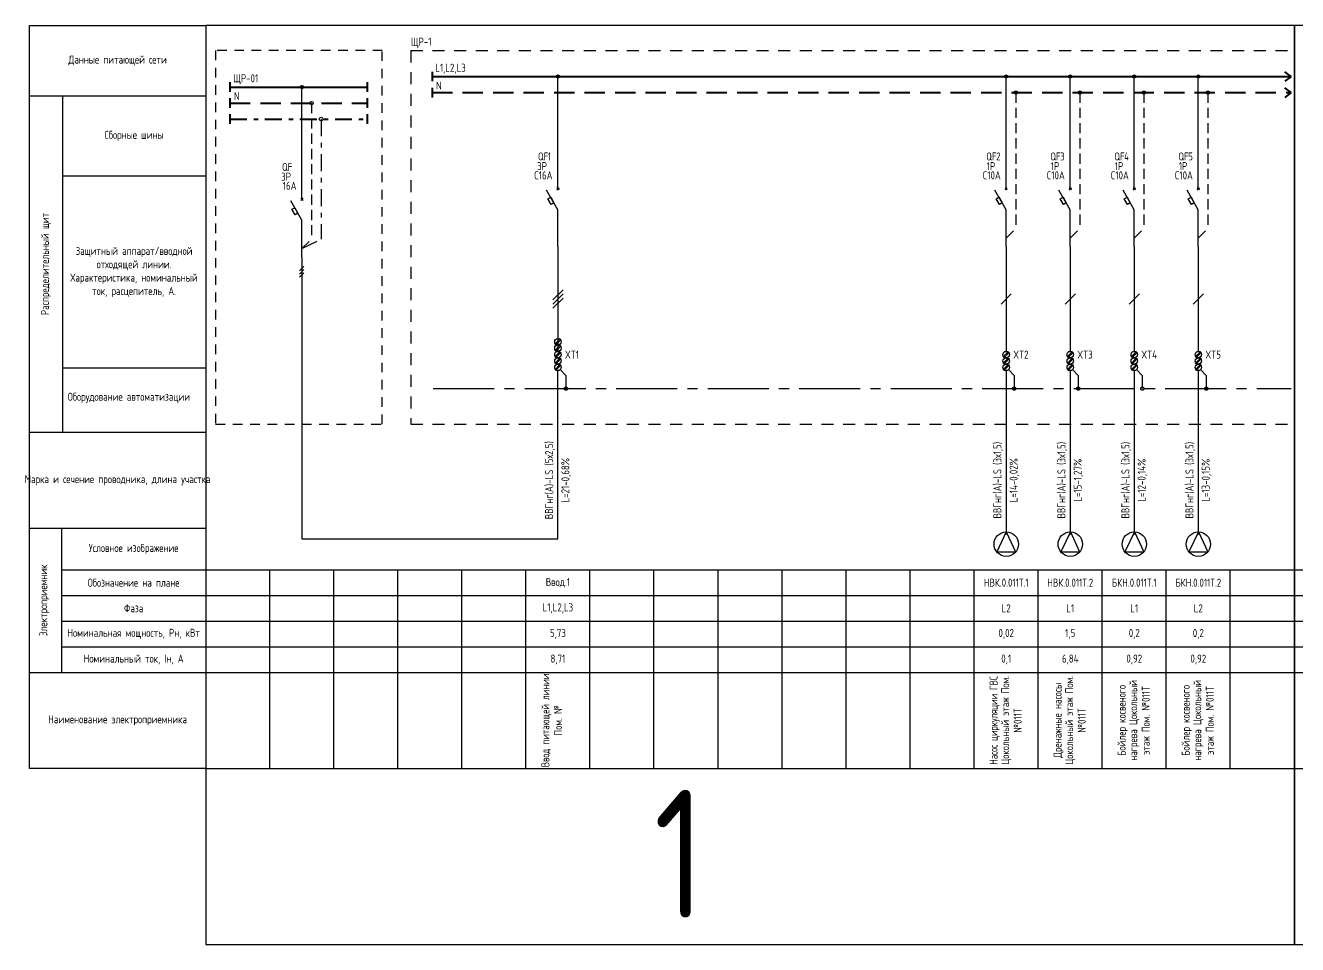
# Model space of a CAD drawing. Header units: millimetres. Extents: x -205 to 4335, y 0 to 4234.
# Drawn here: x -1.3 to 396, y 1291 to 1578 of the extents above; entities that cross this region are included whole.
import ezdxf
from ezdxf.enums import TextEntityAlignment as Align

# ---------------------------------------------------------------- set-up
doc = ezdxf.new("R2010")
doc.units = ezdxf.units.MM
doc.set_wipeout_variables(frame=1)
for name, pattern in [('CENTER2', [28.575, 19.05, -3.175, 3.175, -3.175]), ('HIDDEN2', [4.7625, 3.175, -1.5875]), ('JIS_02_0.7', [1.35, 0.75, -0.6]), ('Штрихштриховая', [10.936111, 5.291667, -2.116667, 1.411111, -2.116667])]:
    doc.linetypes.add(name, pattern=pattern)
for name, color, linetype in [('0_UNC_10 Доп. Оборудование', 1, 'Continuous'), ('SX_BLOCKS', 7, 'Continuous'), ('SX_BOUND', 7, 'JIS_02_0.7'), ('SX_LINES', 7, 'Continuous'), ('SX_PE', 3, 'CENTER2'), ('SX_TABLE', 7, 'Continuous'), ('SX_TEXT', 7, 'Continuous')]:
    doc.layers.add(name, color=color, linetype=linetype)
doc.styles.add('SX_GOST', font='GOST2304A_0.ttf')
doc.styles.add('UNC_A', font='GOST2304A_0.ttf')
doc.styles.add('Unecom', font='GOST2304A_0.ttf', dxfattribs={"height": 2.5})

# ---------------------------------------------------------------- blocks, each defined once
blk = doc.blocks.new('*U102')
at = {"linetype": 'ByBlock', "lineweight": 40}
for points in [[(0, 1.5), (0, -1.5)], [(0, 0), (42.85, 0)], [(42.85, 1.5), (42.85, -1.5)], [(0, -3.5), (0, -6.5)], [(42.85, -3.5), (42.85, -6.5)]]:
    blk.add_lwpolyline(points, dxfattribs=at)
at = {"color": 4, "linetype": 'HIDDEN2', "lineweight": 40, "ltscale": 2}
blk.add_lwpolyline([(0, -5), (42.85, -5)], dxfattribs=at)
at = {"insert": (1.24, -1.57), "char_height": 2.5, "attachment_point": 1, "style": 'UNC_A'}
blk.add_mtext_dynamic_manual_height_columns('N', width=3.8436, gutter_width=12.5, heights=[0], dxfattribs=at)
at = {"style": 'UNC_A'}
blk.add_attdef('ЛИНИЯ', (1, 1.5), '', height=2.5, dxfattribs=at)
blk = doc.blocks.new('*U104')
at = {"lineweight": 25}
for p, q in [((-0.7, -0.71), (0.7, 0.71)), ((-0.7, -1.71), (0.7, -0.29)), ((-0.7, -2.71), (0.7, -1.29))]:
    blk.add_line(p, q, dxfattribs=at)
blk = doc.blocks.new('*U122')
for p, q in [((0, -36.27), (0, -1.22)), ((0, -42.79), (-3.51, -36.72)), ((-0.35, -36.62), (0.35, -35.91)), ((0.35, -36.62), (-0.35, -35.91)), ((0, -54.31), (0, -42.79))]:
    blk.add_line(p, q)
at = {"color": 4, "linetype": 'HIDDEN2'}
for p in [(3, -6.22), (0, -51.65)]:
    blk.add_line(p, (3, -48.65), dxfattribs=at)
blk.add_lwpolyline([(-2.12, -41.12), (-3.12, -39.39), (-2.25, -38.89), (-1.25, -40.62)], close=True)
for centre in [(0, -1.22), (3, -6.22)]:
    blk.add_circle(centre, 0.5)
at = {"insert": (-6.21, -24.9), "char_height": 2.5, "attachment_point": 1, "style": 'Unecom'}
blk.add_mtext_dynamic_manual_height_columns('\\pxql;QF', width=5.7065, gutter_width=12.5, heights=[4.37], dxfattribs=at)
at = {"style": 'Unecom'}
blk.add_attdef('N', (-3.15, -27.4), '', height=2.5, dxfattribs=at)
for tag, p in [('P', (-3.4, -30.43)), ('A', (-1.7, -33.28))]:
    blk.add_attdef(tag, text='', height=2.5, dxfattribs=at).set_placement(p, align=Align.RIGHT)
blk = doc.blocks.new('*U306')
at = {"color": 18, "true_color": 0x000000, "style": 'Unecom'}
blk.add_attdef('H.', (-0.58, 5.28), '', height=2.5, dxfattribs=at)
at = {"color": 0}
blk.add_wipeout([(-2.53, 0.01), (-2.46, 0.56), (-2.32, 1), (-2.1, 1.4), (-1.75, 1.81), (-1.46, 2.04), (-1.24, 2.18), (-0.95, 2.32), (-0.55, 2.44), (-0.2, 2.49), (0.12, 2.49), (0.37, 2.46), (0.69, 2.39), (1, 2.27), (1.24, 2.15), (1.52, 1.95), (1.78, 1.72), (2, 1.45), (2.16, 1.2), (2.34, 0.81), (2.41, 0.57), (2.46, 0.27), (2.47, -0.03), (2.46, -0.25), (2.42, -0.52), (2.33, -0.86), (2.19, -1.16), (2.07, -1.38), (1.93, -1.57), (1.74, -1.78), (1.57, -1.93), (1.36, -2.09), (1.14, -2.22), (0.95, -2.31), (0.76, -2.38), (0.59, -2.43), (0.28, -2.49), (-0.05, -2.51), (-0.34, -2.49), (-0.71, -2.42), (-0.98, -2.32), (-1.11, -2.27), (-1.31, -2.16), (-1.49, -2.04), (-1.61, -1.95), (-1.73, -1.85), (-1.92, -1.65), (-2.06, -1.47), (-2.18, -1.29), (-2.31, -1.05), (-2.38, -0.87), (-2.44, -0.67), (-2.48, -0.5), (-2.52, -0.25)], dxfattribs=at)
at = {"color": 0, "ltscale": 0.3}
for points in [[(-0.01, 2.49), (-1.98, -1.58)], [(-0.01, 2.49), (1.89, -1.61)], [(-1.98, -1.58), (1.89, -1.61)]]:
    blk.add_lwpolyline(points, dxfattribs=at)
at = {"color": 0}
blk.add_circle((-0.03, -0.01), 2.5, dxfattribs=at)
blk.add_circle((-0.03, -0.01), 2.5, dxfattribs=at)
blk = doc.blocks.new('_Боковик_схема Юником')
at = {"color": 0, "lineweight": -2, "ltscale": 3}
blk.add_lwpolyline([(0, 232), (55, 232), (55, 0), (0, 0)], close=True, dxfattribs=at)
for points in [[(0, 210), (55, 210), (55, 125), (10.26, 125)], [(10.26, 210), (10.26, 105)], [(10.26, 185), (55, 185)], [(0, 105), (55, 105)], [(0, 75), (55, 75)], [(10, 75), (10, 30)], [(10, 62), (51.77, 62)], [(10, 62), (55, 62)], [(10, 54), (55, 54)], [(10, 46), (55, 46)], [(10, 38), (55, 38)], [(0, 30), (55, 30)]]:
    blk.add_lwpolyline(points, dxfattribs=at)
at = {"color": 0, "lineweight": -2, "char_height": 2.5, "attachment_point": 5, "style": 'Unecom'}
for s, insert, width in [('Данные питающей сети', (27.5, 221), 55), ('Сборные шины', (32.63, 197.5), 44.7356), ('Защитный аппарат/вводной отходящей линии.\\PХарактеристика, номинальный ток, расцепитель, А.', (32.63, 155), 44.7356), ('Оборудование автоматизации', (31.02, 115.72), 37.8835), ('Марка и сечение проводника, длина участка', (27.5, 90), 55), ('Условное изображение', (32.5, 68.5), 45), ('Обозначение на плане', (32.5, 58), 45), ('Фаза', (32.5, 50), 45), ('Номинальная мощность, Рн, кВт', (32.5, 42), 45), ('Номинальный ток, Iн, А', (32.5, 34), 45), ('Наименование электроприемника', (27.5, 15), 55)]:
    blk.add_mtext(s, dxfattribs=dict(at, insert=insert, width=width))
at = {"color": 0, "lineweight": -2, "char_height": 2.5, "attachment_point": 5, "rotation": 90, "style": 'Unecom'}
for s, insert, width in [('Распределительный щит', (5.13, 157.5), 105), ('Электроприемник', (4.61, 52.5), 45)]:
    blk.add_mtext(s, dxfattribs=dict(at, insert=insert, width=width))
blk = doc.blocks.new('SX_TCOL')
for p, q in [((-10, 62), (10, 62)), ((10, 0), (10, 62)), ((-10, 54), (10, 54)), ((-10, 46), (10, 46)), ((-10, 38), (10, 38)), ((-10, 30), (10, 30)), ((-10, 0), (10, 0))]:
    blk.add_line(p, q)
at = {"style": 'SX_GOST'}
for tag, p in [('CAB1', (-2.6, 90)), ('CAB2', (2.6, 90)), ('NAME1', (-3.6, 15)), ('NAME2', (0, 15)), ('NAME3', (3.6, 15))]:
    blk.add_attdef(tag, text='', height=2.5, rotation=90, dxfattribs=at).set_placement(p, align=Align.MIDDLE)
for tag, p in [('LINE', (0, 58)), ('PH', (0, 50)), ('POW', (0, 42)), ('CUR', (0, 34))]:
    blk.add_attdef(tag, text='', height=2.5, dxfattribs=at).set_placement(p, align=Align.MIDDLE)
blk = doc.blocks.new('*U309')
at = {"lineweight": 40}
for p, q in [((268.3, 0), (266.3, 1.5)), ((268.3, 0), (266.3, -1.5)), ((268.3, -5), (266.3, -3.5)), ((268.3, -5), (266.3, -6.5))]:
    blk.add_line(p, q, dxfattribs=at)
at = {"linetype": 'ByBlock', "lineweight": 40}
for points in [[(0, 1.5), (0, -1.5)], [(0, 0), (268.3, 0)], [(0, -3.5), (0, -6.5)]]:
    blk.add_lwpolyline(points, dxfattribs=at)
at = {"color": 4, "linetype": 'HIDDEN2', "lineweight": 40, "ltscale": 2}
blk.add_lwpolyline([(0, -5), (268.3, -5)], dxfattribs=at)
at = {"insert": (1.24, -1.57), "char_height": 2.5, "attachment_point": 1, "style": 'UNC_A'}
blk.add_mtext_dynamic_manual_height_columns('N', width=3.8436, gutter_width=12.5, heights=[0], dxfattribs=at)
at = {"style": 'UNC_A'}
blk.add_attdef('ЛИНИЯ', (1, 1.5), '', height=2.5, dxfattribs=at)
blk = doc.blocks.new('*U310')
for p, q in [((0, -36.27), (0, -1.19)), ((0, -42.79), (-3.51, -36.72)), ((-0.35, -36.62), (0.35, -35.91)), ((0.35, -36.62), (-0.35, -35.91)), ((0, -54.31), (0, -42.79))]:
    blk.add_line(p, q)
blk.add_lwpolyline([(-2.12, -41.12), (-3.12, -39.39), (-2.25, -38.89), (-1.25, -40.62)], close=True)
blk.add_circle((0, -1.19), 0.5)
at = {"insert": (-6.21, -24.9), "char_height": 2.5, "attachment_point": 1, "style": 'Unecom'}
blk.add_mtext_dynamic_manual_height_columns('\\pxql;QF', width=5.7065, gutter_width=12.5, heights=[4.37], dxfattribs=at)
at = {"style": 'Unecom'}
blk.add_attdef('N', (-3.15, -27.4), '', height=2.5, dxfattribs=at)
for tag, p in [('P', (-3.4, -30.43)), ('A', (-1.7, -33.28))]:
    blk.add_attdef(tag, text='', height=2.5, dxfattribs=at).set_placement(p, align=Align.RIGHT)
blk = doc.blocks.new('*U311')
for p, q in [((0, -36.27), (0, -1.19)), ((0, -42.79), (-3.51, -36.72)), ((-0.35, -36.62), (0.35, -35.91)), ((0.35, -36.62), (-0.35, -35.91)), ((0, -54.31), (0, -42.79))]:
    blk.add_line(p, q)
at = {"color": 4, "linetype": 'HIDDEN2'}
for p in [(3, -6.19), (0, -51.65)]:
    blk.add_line(p, (3, -48.65), dxfattribs=at)
blk.add_lwpolyline([(-2.12, -41.12), (-3.12, -39.39), (-2.25, -38.89), (-1.25, -40.62)], close=True)
for centre in [(0, -1.19), (3, -6.19)]:
    blk.add_circle(centre, 0.5)
at = {"insert": (-6.21, -24.9), "char_height": 2.5, "attachment_point": 1, "style": 'Unecom'}
blk.add_mtext_dynamic_manual_height_columns('\\pxql;QF', width=5.7065, gutter_width=12.5, heights=[4.37], dxfattribs=at)
at = {"style": 'Unecom'}
blk.add_attdef('N', (-3.15, -27.4), '', height=2.5, dxfattribs=at)
for tag, p in [('P', (-3.4, -30.43)), ('A', (-1.7, -33.28))]:
    blk.add_attdef(tag, text='', height=2.5, dxfattribs=at).set_placement(p, align=Align.RIGHT)
blk = doc.blocks.new('XT')
at = {"color": 32, "true_color": 0xcd6928}
for p, q in [((0.75, 0), (-1, -1.75)), ((1, -0.25), (-0.75, -2))]:
    blk.add_line(p, q, dxfattribs=at)
at = {"color": 5}
for p, q in [((0.75, -2), (-1, -3.75)), ((1, -2.25), (-0.75, -4))]:
    blk.add_line(p, q, dxfattribs=at)
at = {"color": 32, "true_color": 0xcd6928}
blk.add_circle((0, -1), 1, dxfattribs=at)
at = {"color": 5}
blk.add_circle((0, -3), 1, dxfattribs=at)
at = {"style": 'UNC_A'}
blk.add_attdef('1', (1.75, 0.11), '', height=2.5, dxfattribs=at)
blk = doc.blocks.new('SX_XTPE')
at = {"color": 3}
for p, q in [((0.753, 1.003), (-1.003, -0.753)), ((1.003, 0.753), (-0.753, -1.003))]:
    blk.add_line(p, q, dxfattribs=at)
blk.add_circle((0, 0), 1, dxfattribs=at)
blk = doc.blocks.new('SX_XT3')
at = {"color": 32, "true_color": 0xcd6928}
for p, q in [((0.7533, 4.0033), (-1.0033, 2.2467)), ((0.7533, 2.0033), (-1.0033, 0.2467)), ((1.0033, 3.7533), (-0.7533, 1.9967)), ((1.0033, 1.7533), (-0.7533, -0.0033))]:
    blk.add_line(p, q, dxfattribs=at)
for centre in [(0, 3), (0, 1)]:
    blk.add_circle(centre, 1, dxfattribs=at)

msp = doc.modelspace()

# ---------------------------------------------------------------- linework, layer by layer
at = {"color": 6}
for points in [[(395, 1577.99), (55, 1577.99), (55, 1290.99), (395, 1290.99), (395, 1577.99)], [(735, 1577.99), (395, 1577.99), (395, 1290.99), (735, 1290.99), (735, 1577.99)]]:
    msp.add_lwpolyline(points, dxfattribs=at)
at = {"linetype": 'JIS_02_0.7', "ltscale": 4}
msp.add_lwpolyline([(110.16, 1570.16), (58.09, 1570.16), (58.09, 1453.49), (110.16, 1453.49), (110.16, 1570.16)], dxfattribs=at)
at = {"lineweight": 40}
for points in [[(62.58, 1550.24), (62.58, 1547.24)], [(105.43, 1550.24), (105.43, 1547.24)]]:
    msp.add_lwpolyline(points, dxfattribs=at)
at = {"color": 3, "linetype": 'Штрихштриховая', "lineweight": 40}
msp.add_lwpolyline([(62.58, 1548.74), (105.43, 1548.74)], dxfattribs=at)
at = {"color": 3, "linetype": 'Штрихштриховая'}
for points in [[(91.06, 1548.74), (91.06, 1511.21)], [(85.06, 1508.31), (91.06, 1511.21)]]:
    msp.add_lwpolyline(points, dxfattribs=at)
at = {"color": 0, "linetype": 'ByBlock', "lineweight": -3}
msp.add_circle((91.06, 1548.74), 0.575, dxfattribs=at)
at = {"layer": 'SX_BOUND', "ltscale": 5}
for p, q in [((119.07, 1570.16), (393, 1570.16)), ((119.07, 1570.16), (119.07, 1453.49)), ((119.07, 1453.49), (393, 1453.49))]:
    msp.add_line(p, q, dxfattribs=at)
at = {"layer": 'SX_LINES'}
for p, q in [((165, 1508.95), (165, 1476.21)), ((305, 1508.95), (305, 1476.21)), ((325, 1508.95), (325, 1476.21)), ((345, 1508.95), (345, 1476.21)), ((365, 1508.95), (365, 1476.21)), ((85, 1505.65), (85, 1417.69)), ((163.4, 1492.28), (166.6, 1495.48)), ((163.4, 1490.98), (166.6, 1494.18)), ((303.4, 1490.98), (306.6, 1494.18)), ((323.4, 1490.98), (326.6, 1494.18)), ((343.4, 1490.98), (346.6, 1494.18)), ((363.4, 1490.98), (366.6, 1494.18)), ((163.4, 1489.68), (166.6, 1492.88)), ((165, 1417.69), (165, 1470.21)), ((85, 1417.69), (165, 1417.69))]:
    msp.add_line(p, q, dxfattribs=at)
at = {"layer": 'SX_PE'}
for p, q in [((165.7, 1470.51), (167.5, 1468.71)), ((305.7, 1470.51), (307.5, 1468.71)), ((325.7, 1470.51), (327.5, 1468.71)), ((345.7, 1470.51), (347.5, 1468.71)), ((365.7, 1470.51), (367.5, 1468.71)), ((167.5, 1468.71), (167.5, 1464.59)), ((307.5, 1468.71), (307.5, 1464.59)), ((327.5, 1468.71), (327.5, 1464.59)), ((347.5, 1468.71), (347.5, 1464.59)), ((367.5, 1468.71), (367.5, 1464.59)), ((126.07, 1464.59), (394, 1464.59))]:
    msp.add_line(p, q, dxfattribs=at)
for centre in [(167.5, 1464.59), (307.5, 1464.59), (327.5, 1464.59), (347.5, 1464.59), (367.5, 1464.59)]:
    msp.add_circle(centre, 0.5, dxfattribs=at)

# ---------------------------------------------------------------- block references
msp.add_blockref('*U102', (62.58, 1558.74)).add_auto_attribs({'ЛИНИЯ': 'ЩР-01'})
at = {"color": 1}
ref = msp.add_blockref('*U122', (85.06, 1559.96), dxfattribs=at)
ref.add_attrib('P', '3P', dxfattribs={"height": 2.5, "style": 'Unecom'}).set_placement((81.66, 1529.53), align=Align.RIGHT)
ref.add_attrib('A', '16А', dxfattribs={"height": 2.5, "style": 'Unecom'}).set_placement((83.35, 1526.68), align=Align.RIGHT)
msp.add_blockref('*U104', (85, 1502.05))
at = {"layer": 'SX_BLOCKS'}
for name, p, values in [('*U310', (165, 1563.23), {'N': '1', 'P': '3P', 'A': 'C16А'}), ('*U311', (305, 1563.23), {'N': '2', 'P': '1P', 'A': 'C10А'}), ('*U311', (325, 1563.23), {'N': '3', 'P': '1P', 'A': 'C10А'}), ('*U311', (345, 1563.23), {'N': '4', 'P': '1P', 'A': 'C10А'}), ('*U311', (365, 1563.23), {'N': '5', 'P': '1P', 'A': 'C10А'})]:
    msp.add_blockref(name, p, dxfattribs=at).add_auto_attribs(values)
for name, p in [('SX_XT3', (165, 1476.21)), ('SX_XTPE', (165, 1471.21)), ('SX_XTPE', (305, 1471.21)), ('SX_XTPE', (325, 1471.21)), ('SX_XTPE', (345, 1471.21)), ('SX_XTPE', (365, 1471.21))]:
    msp.add_blockref(name, p, dxfattribs=at)
ref = msp.add_blockref('XT', (165, 1476.21), dxfattribs=at)
ref.add_attrib('1', 'XT1', (167.2, 1473.96), dxfattribs={"layer": '0', "height": 2.5, "style": 'UNC_A'})
ref = msp.add_blockref('XT', (305, 1476.21), dxfattribs=at)
ref.add_attrib('1', 'XT2', (307.2, 1473.96), dxfattribs={"layer": '0', "height": 2.5, "style": 'UNC_A'})
ref = msp.add_blockref('XT', (325, 1476.21), dxfattribs=at)
ref.add_attrib('1', 'XT3', (327.2, 1473.96), dxfattribs={"layer": '0', "height": 2.5, "style": 'UNC_A'})
ref = msp.add_blockref('XT', (345, 1476.21), dxfattribs=at)
ref.add_attrib('1', 'XT4', (347.2, 1473.96), dxfattribs={"layer": '0', "height": 2.5, "style": 'UNC_A'})
ref = msp.add_blockref('XT', (365, 1476.21), dxfattribs=at)
ref.add_attrib('1', 'XT5', (367.2, 1473.96), dxfattribs={"layer": '0', "height": 2.5, "style": 'UNC_A'})
at = {"layer": 'SX_LINES'}
msp.add_blockref('*U309', (125.7, 1562.04), dxfattribs=at).add_auto_attribs({'ЛИНИЯ': 'L1,L2,L3'})
at = {"layer": 'SX_TABLE'}
for name, p in [('_Боковик_схема Юником', (0, 1345.99)), ('SX_TCOL', (65, 1345.99)), ('SX_TCOL', (85, 1345.99)), ('SX_TCOL', (105, 1345.99)), ('SX_TCOL', (125, 1345.99)), ('SX_TCOL', (145, 1345.99)), ('SX_TCOL', (185, 1345.99)), ('SX_TCOL', (205, 1345.99)), ('SX_TCOL', (225, 1345.99)), ('SX_TCOL', (245, 1345.99)), ('SX_TCOL', (265, 1345.99)), ('SX_TCOL', (285, 1345.99)), ('SX_TCOL', (385, 1345.99)), ('SX_TCOL', (405, 1345.99))]:
    msp.add_blockref(name, p, dxfattribs=at)
ref = msp.add_blockref('SX_TCOL', (165, 1345.99), dxfattribs=at)
ref.add_attrib('NAME1', 'Ввод питающей линии', dxfattribs={"layer": '0', "height": 2.5, "rotation": 90, "style": 'SX_GOST', "width": 0.972403}).set_placement((161.4, 1360.99), align=Align.MIDDLE)
ref.add_attrib('NAME2', 'Пом. №', dxfattribs={"layer": '0', "height": 2.5, "rotation": 90, "style": 'SX_GOST'}).set_placement((165, 1360.99), align=Align.MIDDLE)
ref.add_attrib('CUR', '8,71', dxfattribs={"layer": '0', "height": 2.5, "style": 'SX_GOST'}).set_placement((165, 1379.99), align=Align.MIDDLE)
ref.add_attrib('POW', '5,73', dxfattribs={"layer": '0', "height": 2.5, "style": 'SX_GOST'}).set_placement((165, 1387.99), align=Align.MIDDLE)
ref.add_attrib('PH', 'L1,L2,L3', dxfattribs={"layer": '0', "height": 2.5, "style": 'SX_GOST'}).set_placement((165, 1395.99), align=Align.MIDDLE)
ref.add_attrib('LINE', 'Ввод.1', dxfattribs={"layer": '0', "height": 2.5, "style": 'SX_GOST'}).set_placement((165, 1403.99), align=Align.MIDDLE)
ref.add_attrib('CAB1', 'ВВГнг(А)-LS (5х2,5)', dxfattribs={"layer": '0', "height": 2.5, "rotation": 90, "style": 'SX_GOST'}).set_placement((162.4, 1435.99), align=Align.MIDDLE)
ref.add_attrib('CAB2', 'L=21-0,68%', dxfattribs={"layer": '0', "height": 2.5, "rotation": 90, "style": 'SX_GOST'}).set_placement((167.6, 1435.99), align=Align.MIDDLE)

# ---------------------------------------------------------------- texts
at = {"layer": 'Defpoints', "color": 6, "insert": (194.97, 1339.31), "char_height": 40, "attachment_point": 1, "style": 'Unecom'}
msp.add_mtext_dynamic_manual_height_columns('1', width=99.9205, gutter_width=12.5, heights=[0], dxfattribs=at)
at = {"layer": 'SX_TEXT', "style": 'SX_GOST'}
msp.add_text('ЩР-1', height=2.5, dxfattribs=at).set_placement((119.07, 1571.66))

# ---------------------------------------------------------------- next in the draw order: block references
at = {"layer": '0_UNC_10 Доп. Оборудование', "color": 4, "xscale": 1.525827103834124, "yscale": 1.525827103834124, "zscale": 1.525827103834124}
for p in [(305.06, 1416.04), (325.06, 1416.04), (345.06, 1416.04), (365.06, 1416.04)]:
    msp.add_blockref('*U306', p, dxfattribs=at)

# ---------------------------------------------------------------- next in the draw order: linework, layer by layer
at = {"layer": 'SX_LINES'}
for p, q in [((305, 1470.21), (305, 1418.99)), ((325, 1470.21), (325, 1418.99)), ((345, 1470.21), (345, 1418.99)), ((365, 1470.21), (365, 1418.99))]:
    msp.add_line(p, q, dxfattribs=at)

# ---------------------------------------------------------------- next in the draw order: block references
at = {"layer": 'SX_TABLE'}
ref = msp.add_blockref('SX_TCOL', (305, 1345.99), dxfattribs=at)
ref.add_attrib('NAME1', 'Насос циркуляции ГВС', dxfattribs={"layer": '0', "height": 2.5, "rotation": 90, "style": 'SX_GOST', "width": 0.953142}).set_placement((301.4, 1360.99), align=Align.MIDDLE)
ref.add_attrib('NAME2', 'Цокольный этаж Пом.', dxfattribs={"layer": '0', "height": 2.5, "rotation": 90, "style": 'SX_GOST', "width": 0.996452}).set_placement((305, 1360.99), align=Align.MIDDLE)
ref.add_attrib('NAME3', '№011T', dxfattribs={"layer": '0', "height": 2.5, "rotation": 90, "style": 'SX_GOST'}).set_placement((308.6, 1360.99), align=Align.MIDDLE)
ref.add_attrib('CUR', '0,1', dxfattribs={"layer": '0', "height": 2.5, "style": 'SX_GOST'}).set_placement((305, 1379.99), align=Align.MIDDLE)
ref.add_attrib('POW', '0,02', dxfattribs={"layer": '0', "height": 2.5, "style": 'SX_GOST'}).set_placement((305, 1387.99), align=Align.MIDDLE)
ref.add_attrib('PH', 'L2', dxfattribs={"layer": '0', "height": 2.5, "style": 'SX_GOST'}).set_placement((305, 1395.99), align=Align.MIDDLE)
ref.add_attrib('LINE', 'НВК.0.011Т.1', dxfattribs={"layer": '0', "height": 2.5, "style": 'SX_GOST'}).set_placement((305, 1403.99), align=Align.MIDDLE)
ref.add_attrib('CAB1', 'ВВГнг(А)-LS (3х1,5)', dxfattribs={"layer": '0', "height": 2.5, "rotation": 90, "style": 'SX_GOST'}).set_placement((302.4, 1435.99), align=Align.MIDDLE)
ref.add_attrib('CAB2', 'L=14-0,02%', dxfattribs={"layer": '0', "height": 2.5, "rotation": 90, "style": 'SX_GOST'}).set_placement((307.6, 1435.99), align=Align.MIDDLE)
ref = msp.add_blockref('SX_TCOL', (325, 1345.99), dxfattribs=at)
ref.add_attrib('NAME1', 'Дренажные насосы', dxfattribs={"layer": '0', "height": 2.5, "rotation": 90, "style": 'SX_GOST'}).set_placement((321.4, 1360.99), align=Align.MIDDLE)
ref.add_attrib('NAME2', 'Цокольный этаж Пом.', dxfattribs={"layer": '0', "height": 2.5, "rotation": 90, "style": 'SX_GOST', "width": 0.996452}).set_placement((325, 1360.99), align=Align.MIDDLE)
ref.add_attrib('NAME3', '№011T', dxfattribs={"layer": '0', "height": 2.5, "rotation": 90, "style": 'SX_GOST'}).set_placement((328.6, 1360.99), align=Align.MIDDLE)
ref.add_attrib('CUR', '6,84', dxfattribs={"layer": '0', "height": 2.5, "style": 'SX_GOST'}).set_placement((325, 1379.99), align=Align.MIDDLE)
ref.add_attrib('POW', '1,5', dxfattribs={"layer": '0', "height": 2.5, "style": 'SX_GOST'}).set_placement((325, 1387.99), align=Align.MIDDLE)
ref.add_attrib('PH', 'L1', dxfattribs={"layer": '0', "height": 2.5, "style": 'SX_GOST'}).set_placement((325, 1395.99), align=Align.MIDDLE)
ref.add_attrib('LINE', 'НВК.0.011Т.2', dxfattribs={"layer": '0', "height": 2.5, "style": 'SX_GOST'}).set_placement((325, 1403.99), align=Align.MIDDLE)
ref.add_attrib('CAB1', 'ВВГнг(А)-LS (3х1,5)', dxfattribs={"layer": '0', "height": 2.5, "rotation": 90, "style": 'SX_GOST'}).set_placement((322.4, 1435.99), align=Align.MIDDLE)
ref.add_attrib('CAB2', 'L=15-1,27%', dxfattribs={"layer": '0', "height": 2.5, "rotation": 90, "style": 'SX_GOST'}).set_placement((327.6, 1435.99), align=Align.MIDDLE)
for p, values in [((345, 1345.99), {'NAME1': 'Бойлер косвеного', 'NAME2': 'нагрева Цокольный', 'NAME3': 'этаж Пом. №011T', 'CUR': '0,92', 'POW': '0,2', 'PH': 'L1', 'LINE': 'БКН.0.011Т.1', 'CAB1': 'ВВГнг(А)-LS (3х1,5)', 'CAB2': 'L=12-0,14%'}), ((365, 1345.99), {'NAME1': 'Бойлер косвеного', 'NAME2': 'нагрева Цокольный', 'NAME3': 'этаж Пом. №011T', 'CUR': '0,92', 'POW': '0,2', 'PH': 'L2', 'LINE': 'БКН.0.011Т.2', 'CAB1': 'ВВГнг(А)-LS (3х1,5)', 'CAB2': 'L=13-0,15%'})]:
    msp.add_blockref('SX_TCOL', p, dxfattribs=at).add_auto_attribs(values)

doc.saveas('drawing.dxf')
